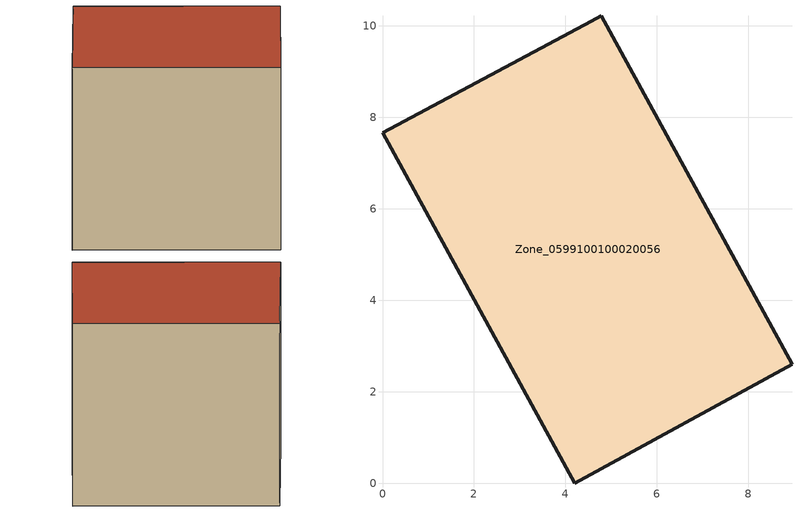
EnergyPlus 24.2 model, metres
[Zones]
Zone_0599100100020056
 floor ground (C_G): 4.78,10.22 8.95,2.6 4.2,0 0,7.66 4.57,10.1 z0
 wall outside (C_F): 4.2,0 8.95,2.6 4.78,10.22 4.57,10.1 0,7.66 4.2,0 z0:8.68
 roof outside (C_R): 8.95,2.6 4.78,10.22 4.57,10.1 0,7.66 4.2,0 z8.68
[BUILDING]
Pand.0599100100020056: North Axis=0; Terrain=City; Loads Convergence Tolerance Value=0.04; Temperature Convergence Tolerance Value=0.4; Solar Distribution=FullExterior; Maximum Number of Warmup Days=25; Minimum Number of Warmup Days=1
[Site:Location]
Rotterdam.The.Hague.AP_ZH_NLD Design_Conditions: Latitude=51.96; Longitude=4.45; Time Zone=1; Elevation=-4.5
[SITE:GROUNDTEMPERATURE:BUILDINGSURFACE]
18, 18, 18, 18, 18, 18, 18, 18, 18, 18, 18, 18
[MATERIAL] Thermal Absorptance=0.9; Solar Absorptance=0.7; Visible Absorptance=0.7
Name | Roughness | Thickness | Conductivity | Density | Specific Heat
G.TI.2015-2018 | MediumSmooth | 0.15 | 0.0428571 | 540 | 1210
F.TI.2015-2018 | Rough | 0.3 | 0.0666667 | 1920 | 840
R.TI.2015-2018 | MediumRough | 0.2 | 0.0333333 | 1500 | 1000
[CONSTRUCTION]
C_G: G.TI.2015-2018
C_F: F.TI.2015-2018
C_R: R.TI.2015-2018
[ZONE]
Zone_0599100100020056: Type=1; Multiplier=1; Ceiling Height=Autocalculate; Volume=Autocalculate; Floor Area=autocalculate; Part of Total Floor Area=Yes
[ZONEINFILTRATION:DESIGNFLOWRATE]
Infil_Zone_0599100100020056: Zone or ZoneList or Space or SpaceList=Zone_0599100100020056; Schedule=AlwaysOn; Design Flow Rate Calculation Method=Flow/Area; Flow Rate per Floor Area=0.0015; Constant Term Coefficient=1; Temperature Term Coefficient=0; Velocity Term Coefficient=0; Velocity Squared Term Coefficient=0
[HVACTEMPLATE:ZONE:IDEALLOADSAIRSYSTEM]
Zone_0599100100020056: Maximum Heating Supply Air Temperature=50; Minimum Cooling Supply Air Temperature=13; Maximum Heating Supply Air Humidity Ratio=0.0156; Minimum Cooling Supply Air Humidity Ratio=0.0077; Heating Limit=NoLimit; Cooling Limit=NoLimit; Dehumidification Control Type=ConstantSensibleHeatRatio; Cooling Sensible Heat Ratio=0.7; Dehumidification Setpoint=60; Humidification Control Type=None; Humidification Setpoint=30; Outdoor Air Method=None; Outdoor Air Flow Rate per Person=0.00944; Outdoor Air Flow Rate per Zone Floor Area=0; Outdoor Air Flow Rate per Zone=0; Demand Controlled Ventilation Type=None; Outdoor Air Economizer Type=NoEconomizer; Heat Recovery Type=None; Sensible Heat Recovery Effectiveness=0.7; Latent Heat Recovery Effectiveness=0.65
[ZONECONTROL:THERMOSTAT]
ThermostatControl_Zone_0599100100020056: Zone or ZoneList=Zone_0599100100020056; Control Type Schedule=DualSetpointControlType; Control 1=Thermostat_Zone_0599100100020056; Temperature Difference Between Cutout And Setpoint=0
[THERMOSTATSETPOINT:DUALSETPOINT]
Thermostat_Zone_0599100100020056: Heating Setpoint Temperature Schedule=HeatingSetpoint_Zone_0599100100020056; Cooling Setpoint Temperature Schedule=CoolingSetpoint_Zone_0599100100020056
[SCHEDULE:COMPACT]
HeatingSetpoint_Zone_0599100100020056: Through: 12/31, For: AllDays, Until: 24:00, 21
CoolingSetpoint_Zone_0599100100020056: Through: 12/31, For: AllDays, Until: 24:00, 24
DualSetpointControlType: Through: 12/31, For: AllDays, Until: 24:00, 4
AlwaysOn: Through: 12/31, For: AllDays, Until: 24:00, 1
